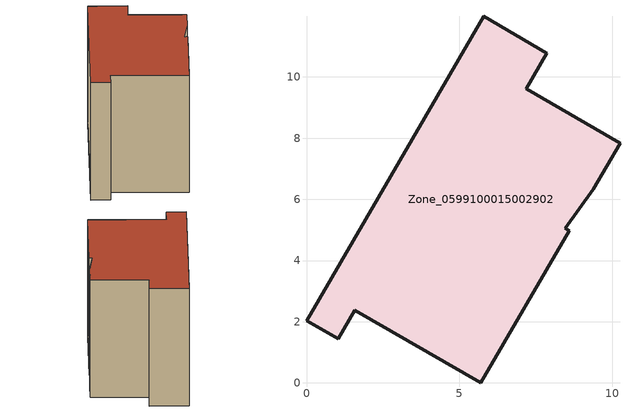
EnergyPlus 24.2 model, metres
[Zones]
Zone_0599100015002902
 floor ground (C_G): 0,2.04 5.79,11.99 7.86,10.78 7.18,9.62 10.25,7.83 9.38,6.33 8.45,5.06 8.59,4.98 5.7,0 1.58,2.37 1.04,1.44 z1.13
 wall outside (C_F): 7.18,9.62 7.86,10.78 5.79,11.99 0,2.04 1.04,1.44 1.58,2.37 5.7,0 8.59,4.98 8.45,5.06 9.38,6.33 10.25,7.83 7.18,9.62 z1.13:8.84
 roof outside (C_R): 8.45,5.06 9.38,6.33 10.25,7.83 7.18,9.62 7.86,10.78 5.79,11.99 0,2.04 1.04,1.44 1.58,2.37 5.7,0 8.59,4.98 z8.84
[BUILDING]
Pand.0599100015002902: North Axis=0; Terrain=City; Loads Convergence Tolerance Value=0.04; Temperature Convergence Tolerance Value=0.4; Solar Distribution=FullExterior; Maximum Number of Warmup Days=25; Minimum Number of Warmup Days=1
[Site:Location]
Rotterdam.The.Hague.AP_ZH_NLD Design_Conditions: Latitude=51.96; Longitude=4.45; Time Zone=1; Elevation=-4.5
[SITE:GROUNDTEMPERATURE:BUILDINGSURFACE]
18, 18, 18, 18, 18, 18, 18, 18, 18, 18, 18, 18
[MATERIAL] Thermal Absorptance=0.9; Solar Absorptance=0.7; Visible Absorptance=0.7
Name | Roughness | Thickness | Conductivity | Density | Specific Heat
G.TC.1975-1991 | MediumSmooth | 0.15 | 0.288461 | 540 | 1210
F.TC.1975-1991 | Rough | 0.3 | 0.230769 | 1920 | 840
R.TC.1975-1991 | MediumRough | 0.2 | 0.153846 | 1500 | 1000
[CONSTRUCTION]
C_G: G.TC.1975-1991
C_F: F.TC.1975-1991
C_R: R.TC.1975-1991
[ZONE]
Zone_0599100015002902: Type=1; Multiplier=1; Ceiling Height=Autocalculate; Volume=Autocalculate; Floor Area=autocalculate; Part of Total Floor Area=Yes
[ZONEINFILTRATION:DESIGNFLOWRATE]
Infil_Zone_0599100015002902: Zone or ZoneList or Space or SpaceList=Zone_0599100015002902; Schedule=AlwaysOn; Design Flow Rate Calculation Method=Flow/Area; Flow Rate per Floor Area=0.003; Constant Term Coefficient=1; Temperature Term Coefficient=0; Velocity Term Coefficient=0; Velocity Squared Term Coefficient=0
[HVACTEMPLATE:ZONE:IDEALLOADSAIRSYSTEM]
Zone_0599100015002902: Maximum Heating Supply Air Temperature=50; Minimum Cooling Supply Air Temperature=13; Maximum Heating Supply Air Humidity Ratio=0.0156; Minimum Cooling Supply Air Humidity Ratio=0.0077; Heating Limit=NoLimit; Cooling Limit=NoLimit; Dehumidification Control Type=ConstantSensibleHeatRatio; Cooling Sensible Heat Ratio=0.7; Dehumidification Setpoint=60; Humidification Control Type=None; Humidification Setpoint=30; Outdoor Air Method=None; Outdoor Air Flow Rate per Person=0.00944; Outdoor Air Flow Rate per Zone Floor Area=0; Outdoor Air Flow Rate per Zone=0; Demand Controlled Ventilation Type=None; Outdoor Air Economizer Type=NoEconomizer; Heat Recovery Type=None; Sensible Heat Recovery Effectiveness=0.7; Latent Heat Recovery Effectiveness=0.65
[ZONECONTROL:THERMOSTAT]
ThermostatControl_Zone_0599100015002902: Zone or ZoneList=Zone_0599100015002902; Control Type Schedule=DualSetpointControlType; Control 1=Thermostat_Zone_0599100015002902; Temperature Difference Between Cutout And Setpoint=0
[THERMOSTATSETPOINT:DUALSETPOINT]
Thermostat_Zone_0599100015002902: Heating Setpoint Temperature Schedule=HeatingSetpoint_Zone_0599100015002902; Cooling Setpoint Temperature Schedule=CoolingSetpoint_Zone_0599100015002902
[SCHEDULE:COMPACT]
HeatingSetpoint_Zone_0599100015002902: Through: 12/31, For: AllDays, Until: 24:00, 21
CoolingSetpoint_Zone_0599100015002902: Through: 12/31, For: AllDays, Until: 24:00, 24
DualSetpointControlType: Through: 12/31, For: AllDays, Until: 24:00, 4
AlwaysOn: Through: 12/31, For: AllDays, Until: 24:00, 1
